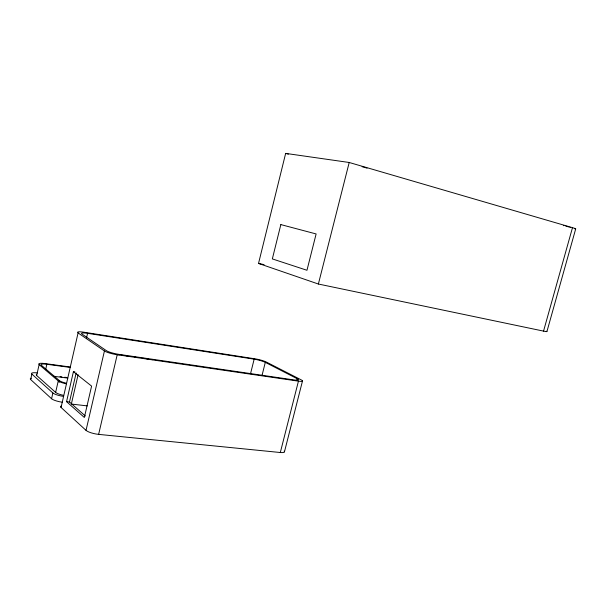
<?xml version="1.0" encoding="UTF-8"?>
<svg xmlns="http://www.w3.org/2000/svg" width="606" height="606" viewBox="0 0 606 606"><rect width="100%" height="100%" fill="white"/><g stroke="black" fill="none" stroke-linecap="round" stroke-linejoin="round"><path stroke-width="0.91" d="M62.176 402.195A9.135 2.06 11.6 0 1 51.571 398.74L30.664 379.545L31.883 374.099A8.651 1.773 11.5 0 1 37.511 372.94M63.653 395.37A9.082 1.985 11.7 0 1 55.638 392.4L36.663 375.508L39.125 364.592A8.658 1.689 11.7 0 1 44.685 363.539L69.932 366.956M45.624 369.683L46.844 364.274L70.251 367.433M51.571 398.74L52.881 392.968L31.883 374.099M55.638 392.4L58.252 380.901L39.125 364.592M59.07 382.416L59.471 380.651L41.314 365.236A7.976 1.56 11.7 0 1 41.299 364.297L42.905 364.024A8.742 1.712 11.7 0 1 46.844 364.274M284.161 451.114A8.878 2.023 14.6 0 1 280.313 452.515L98.626 434.373A9.938 2.485 12 0 1 86.029 430.366L61.062 407.452L78.083 332.936A9.431 1.492 12.4 0 1 83.681 332.186L255.171 358.843A8.423 1.235 14 0 1 266.276 362.017L301.152 379.841A8.954 1.394 14.4 0 1 298.447 381.151L117.208 354.745A10.029 1.712 12.6 0 1 104.437 350.972L78.083 332.936M73.417 371.667L91.597 386.113L84.348 417.473L66.554 401.657L73.417 371.667L74.886 371.864M85.325 415.974L69.493 401.998L76.144 372.97M78.098 374.667L71.349 404.058L87.287 405.891M86.529 337.921L87.582 333.33L254.156 359.169A8.461 1.25 14 0 1 265.299 362.358L297.182 378.697L296.72 380.53M86.029 430.366L104.437 350.972M98.626 434.373L117.208 354.745M546.264 331.209A12.567 0.583 14.6 0 1 543.544 331.111L318.377 284.025L258.527 263.436L285.653 153.394L349.207 162.484L572.488 227.659A12.718 0.667 13.1 0 1 574.92 228.924M250.513 373.811L254.156 359.169M262.087 375.205L265.299 362.358M318.377 284.025L349.207 162.484M280.313 452.515L298.447 381.151M284.464 451.811L302.5 380.962M543.544 331.111L572.488 227.659M546.93 331.558L575.7 228.901M66.554 401.657L69.493 401.998M60.017 376.629L61.888 376.871M64.691 377.235L66.562 377.477M53.767 376.288L67.819 378.099M117.625 354.563L119.473 354.828M121.321 355.101L123.177 355.374M125.95 355.775L127.805 356.048M129.654 356.313L131.51 356.586M134.282 356.995L136.138 357.26M142.615 358.207L144.47 358.479M146.319 358.744L148.175 359.017M150.947 359.419L152.803 359.691M258.527 263.436L264.072 264.625M563.383 225.583L563.868 225.697M565.815 226.152L566.731 226.379M567.564 226.599L568.92 226.977M285.653 153.394L288.388 154.174M569.905 227.28L570.541 227.561M362.1 166.711A7.098 0.462 13.6 0 1 367.039 168.173M61.062 407.452A9.355 2.174 11.7 0 1 61.176 405.99M297.182 378.697A8.938 1.386 14.3 0 1 294.433 379.992L119.041 354.381A9.976 1.697 12.6 0 1 106.323 350.624L82.037 334.095A9.431 1.5 12.5 0 1 87.582 333.33M30.664 379.545A8.643 1.818 11.5 0 1 31.307 378.258M63.494 396.407A9.135 2.007 11.7 0 1 52.881 392.968M66.289 383.825A9.098 1.886 11.8 0 1 58.252 380.901M36.663 375.508A8.651 1.78 11.6 0 1 36.625 374.463M59.471 380.651A8.355 1.727 11.9 0 0 62.297 382.068L65.501 383.037A9.158 1.894 11.9 0 0 66.372 383.25M280.843 224.591L272.336 258.913L306.969 270.276L316.12 233.946L280.843 224.591"/></g></svg>
